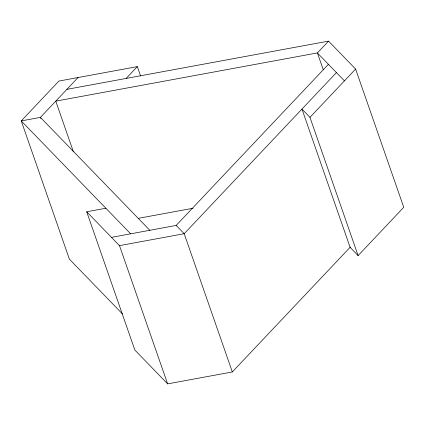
<?xml version="1.0" encoding="UTF-8"?>
<svg xmlns="http://www.w3.org/2000/svg" width="425" height="425" viewBox="0 0 425 425"><rect width="100%" height="100%" fill="white"/><g stroke="black" fill="none" stroke-linecap="round" stroke-linejoin="round"><path stroke-width="0.64" d="M78.067 77.531L40.423 117.38L21.25 120.912L69.392 259.16L122.474 313.947M126.172 78.418L137.328 66.613L140.595 75.995M358.116 255.59L309.968 117.343L301.957 109.071L350.099 247.318L358.116 255.59L403.75 207.294L355.608 69.047L328.557 41.124L317.401 52.928L55.76 101.145L73.403 151.815M111.472 237.357L176.173 225.431L328.419 64.303M336.435 72.579L184.19 233.708L119.489 245.629L86.7 211.783L105.868 208.25M309.968 117.343L355.608 69.047M86.7 211.783L134.842 350.03L167.631 383.876L232.332 371.955L350.391 247.005M137.328 66.613L58.9 81.063L21.25 120.912L130.645 233.824M66.916 89.34L328.557 41.124M138.237 218.354L193.046 208.255M344.452 80.851L317.401 52.928L323.282 69.817M176.173 225.431L184.19 233.708L232.332 371.955M149.812 230.292L40.423 117.38L40.858 118.628M119.489 245.629L167.631 383.876"/></g></svg>
